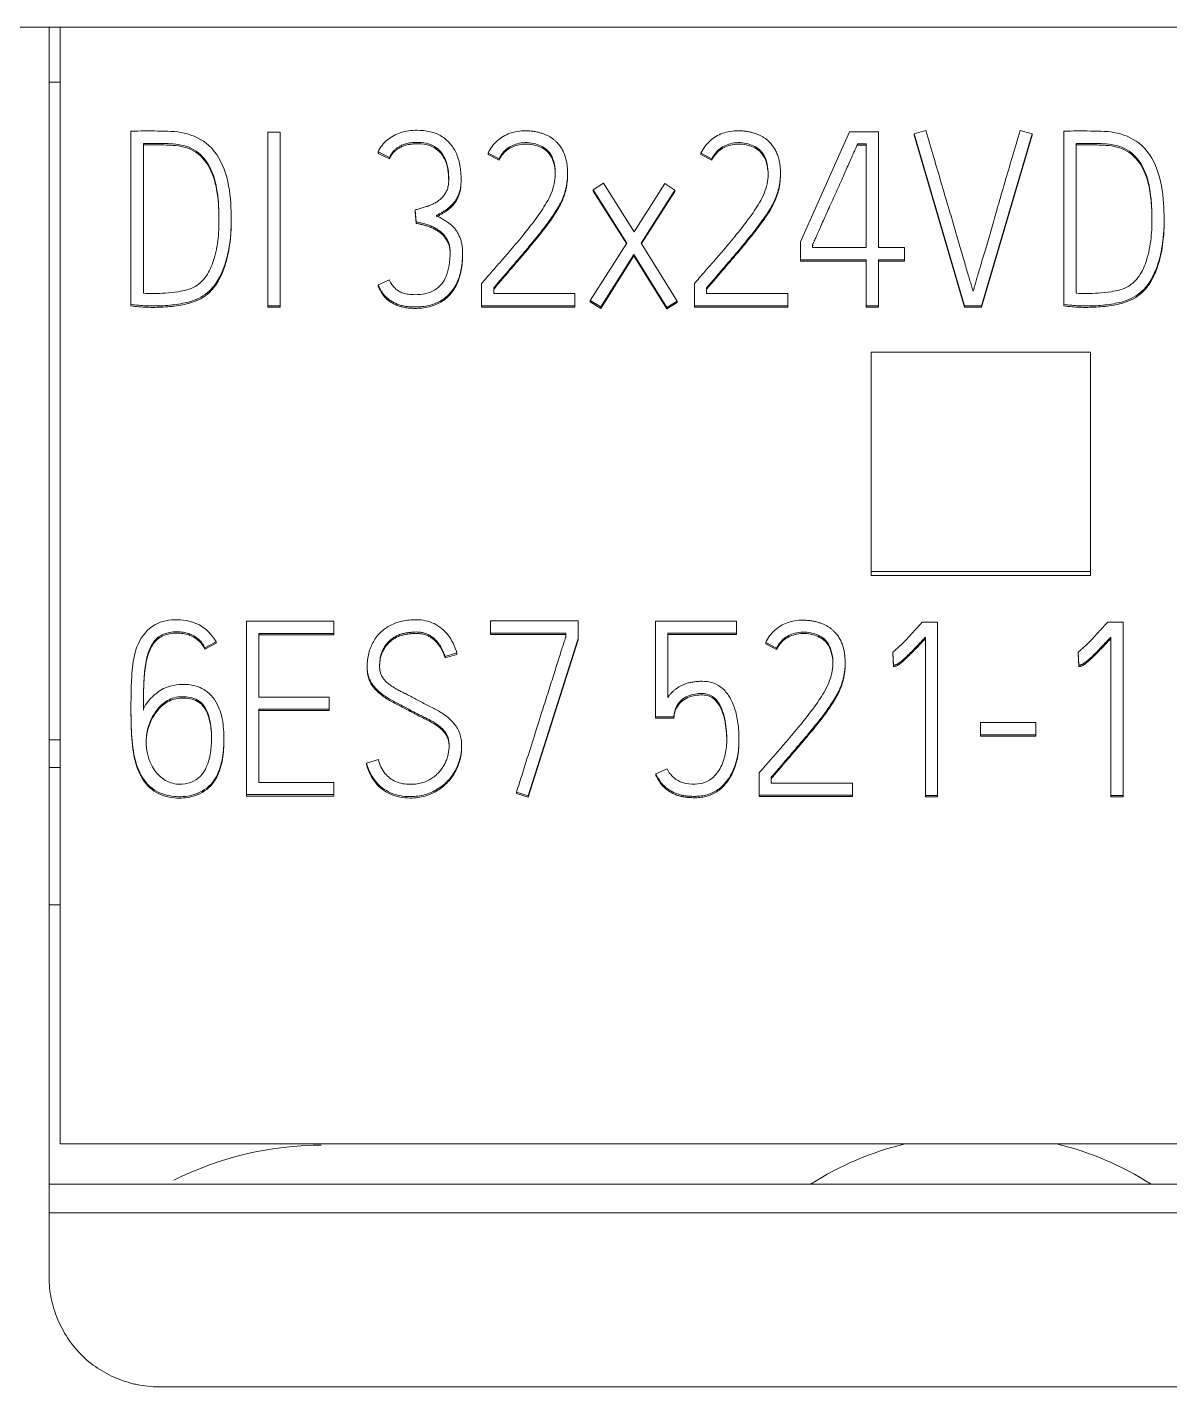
# Model space of a CAD drawing. Header units: millimetres. Extents: x 1359 to 3577, y 1336 to 3557.
# Drawn here: x 2755.07 to 2765.49, y 3041.16 to 3053.56 of the extents above; entities that cross this region are included whole.
import ezdxf

# ---------------------------------------------------------------- set-up
doc = ezdxf.new("R2010")
doc.units = ezdxf.units.MM
doc.layers.add('000-PI-Oprema', color=30, linetype='Continuous', lineweight=5)

msp = doc.modelspace()

# ---------------------------------------------------------------- linework, layer by layer
at = {"layer": '000-PI-Oprema', "color": 0, "linetype": 'ByBlock', "lineweight": 0}
for p, q in [((2755.271, 3053.556), (2750.371, 3053.556)), ((2755.371, 3053.556), (2755.271, 3053.556)), ((2755.371, 3043.373), (2755.371, 3053.556)), ((2780.171, 3053.556), (2755.371, 3053.556)), ((2755.371, 3053.056), (2755.271, 3053.056)), ((2756.018, 3052.607), (2756.018, 3051.027)), ((2757.268, 3052.598), (2757.268, 3051.016)), ((2757.378, 3052.598), (2757.268, 3052.598)), ((2757.378, 3051.016), (2757.378, 3052.598)), ((2762.573, 3052.603), (2762.125, 3051.599)), ((2762.838, 3052.603), (2762.573, 3052.603)), ((2762.838, 3051.546), (2762.838, 3052.603)), ((2763.27, 3052.614), (2763.162, 3052.583)), ((2763.162, 3052.583), (2763.623, 3051.016)), ((2763.162, 3052.583), (2763.162, 3052.57)), ((2763.162, 3052.57), (2763.623, 3051.003)), ((2763.778, 3051.016), (2764.238, 3052.583)), ((2763.778, 3051.003), (2764.238, 3052.57)), ((2764.238, 3052.583), (2764.129, 3052.614)), ((2764.238, 3052.583), (2764.238, 3052.57)), ((2764.529, 3052.607), (2764.529, 3051.027)), ((2756.131, 3052.495), (2756.131, 3051.13)), ((2758.273, 3052.418), (2758.273, 3052.405)), ((2758.375, 3052.367), (2758.273, 3052.418)), ((2758.375, 3052.355), (2758.273, 3052.405)), ((2759.276, 3052.407), (2759.276, 3052.394)), ((2759.376, 3052.356), (2759.276, 3052.407)), ((2759.376, 3052.344), (2759.276, 3052.394)), ((2761.218, 3052.407), (2761.218, 3052.394)), ((2761.317, 3052.356), (2761.218, 3052.407)), ((2761.317, 3052.344), (2761.218, 3052.394)), ((2762.647, 3052.493), (2762.647, 3052.48)), ((2762.647, 3052.493), (2762.724, 3052.493)), ((2762.647, 3052.48), (2762.724, 3052.48)), ((2762.724, 3052.493), (2762.724, 3051.546)), ((2764.642, 3052.495), (2764.642, 3051.13)), ((2758.375, 3052.367), (2758.375, 3052.355)), ((2759.376, 3052.356), (2759.376, 3052.344)), ((2761.317, 3052.356), (2761.317, 3052.344)), ((2759.03, 3052.157), (2759.03, 3052.178)), ((2760.001, 3052.215), (2760.001, 3052.227)), ((2761.943, 3052.215), (2761.943, 3052.227)), ((2760.33, 3052.134), (2760.235, 3052.074)), ((2760.235, 3052.074), (2760.235, 3052.062)), ((2760.235, 3052.074), (2760.541, 3051.588)), ((2760.235, 3052.062), (2760.537, 3051.582)), ((2760.607, 3051.691), (2760.33, 3052.134)), ((2760.887, 3052.13), (2760.607, 3051.691)), ((2760.672, 3051.588), (2760.98, 3052.07)), ((2760.676, 3051.582), (2760.98, 3052.057)), ((2760.98, 3052.07), (2760.887, 3052.13)), ((2760.98, 3052.07), (2760.98, 3052.057)), ((2758.612, 3051.89), (2758.612, 3051.877)), ((2758.619, 3051.78), (2758.612, 3051.89)), ((2756.933, 3051.789), (2756.933, 3051.802)), ((2758.619, 3051.767), (2758.612, 3051.877)), ((2758.619, 3051.78), (2758.619, 3051.767)), ((2765.443, 3051.789), (2765.443, 3051.802)), ((2760.541, 3051.588), (2760.208, 3051.064)), ((2761.002, 3051.058), (2760.672, 3051.588)), ((2762.125, 3051.599), (2762.125, 3051.436)), ((2762.236, 3051.546), (2762.236, 3051.575)), ((2762.236, 3051.562), (2762.24, 3051.569)), ((2762.724, 3051.546), (2762.236, 3051.546)), ((2763.073, 3051.546), (2762.838, 3051.546)), ((2763.073, 3051.436), (2763.073, 3051.546)), ((2759.043, 3051.471), (2759.043, 3051.492)), ((2760.303, 3051.005), (2760.605, 3051.482)), ((2760.303, 3050.992), (2760.605, 3051.47)), ((2760.605, 3051.482), (2760.907, 3051)), ((2760.605, 3051.482), (2760.605, 3051.47)), ((2760.605, 3051.47), (2760.907, 3050.988)), ((2762.125, 3051.436), (2762.125, 3051.423)), ((2762.125, 3051.436), (2762.724, 3051.436)), ((2762.125, 3051.423), (2762.724, 3051.423)), ((2762.724, 3051.436), (2762.724, 3051.016)), ((2762.838, 3051.016), (2762.838, 3051.436)), ((2762.838, 3051.436), (2763.073, 3051.436)), ((2762.838, 3051.423), (2763.073, 3051.423)), ((2763.073, 3051.436), (2763.073, 3051.423)), ((2758.273, 3051.205), (2758.375, 3051.251)), ((2758.273, 3051.205), (2758.273, 3051.192)), ((2759.216, 3051.016), (2759.216, 3051.218)), ((2759.327, 3051.179), (2759.327, 3051.126)), ((2761.158, 3051.016), (2761.158, 3051.218)), ((2761.269, 3051.179), (2761.269, 3051.126)), ((2756.018, 3051.027), (2756.018, 3051.014)), ((2759.327, 3051.126), (2760.068, 3051.126)), ((2760.068, 3051.126), (2760.068, 3051.016)), ((2760.208, 3051.064), (2760.208, 3051.051)), ((2760.208, 3051.064), (2760.303, 3051.005)), ((2760.208, 3051.051), (2760.303, 3050.992)), ((2760.907, 3051), (2761.002, 3051.058)), ((2760.907, 3050.988), (2761.002, 3051.045)), ((2761.002, 3051.058), (2761.002, 3051.045)), ((2761.269, 3051.126), (2762.01, 3051.126)), ((2762.01, 3051.126), (2762.01, 3051.016)), ((2764.529, 3051.027), (2764.529, 3051.014)), ((2757.268, 3051.016), (2757.378, 3051.016)), ((2757.268, 3051.016), (2757.268, 3051.003)), ((2757.268, 3051.003), (2757.378, 3051.003)), ((2757.378, 3051.016), (2757.378, 3051.003)), ((2759.216, 3051.016), (2759.216, 3051.003)), ((2760.068, 3051.016), (2759.216, 3051.016)), ((2760.068, 3051.003), (2759.216, 3051.003)), ((2760.068, 3051.016), (2760.068, 3051.003)), ((2760.303, 3051.005), (2760.303, 3050.992)), ((2760.907, 3051), (2760.907, 3050.988)), ((2762.01, 3051.016), (2761.158, 3051.016)), ((2761.158, 3051.016), (2761.158, 3051.003)), ((2762.01, 3051.003), (2761.158, 3051.003)), ((2762.01, 3051.016), (2762.01, 3051.003)), ((2762.724, 3051.016), (2762.724, 3051.003)), ((2762.724, 3051.016), (2762.838, 3051.016)), ((2762.724, 3051.003), (2762.838, 3051.003)), ((2762.838, 3051.016), (2762.838, 3051.003)), ((2763.623, 3051.016), (2763.778, 3051.016)), ((2763.623, 3051.016), (2763.623, 3051.003)), ((2763.623, 3051.003), (2763.778, 3051.003)), ((2763.778, 3051.016), (2763.778, 3051.003)), ((2762.771, 3050.592), (2762.771, 3048.593)), ((2764.771, 3050.592), (2762.771, 3050.592)), ((2764.771, 3048.593), (2764.771, 3050.592)), ((2762.771, 3048.593), (2762.771, 3048.555)), ((2762.771, 3048.593), (2764.771, 3048.593)), ((2762.771, 3048.555), (2764.771, 3048.555)), ((2764.771, 3048.593), (2764.771, 3048.555)), ((2757.072, 3048.139), (2757.072, 3046.557)), ((2757.869, 3048.139), (2757.072, 3048.139)), ((2757.869, 3048.027), (2757.869, 3048.139)), ((2759.298, 3048.141), (2759.298, 3048.029)), ((2760.097, 3048.141), (2759.298, 3048.141)), ((2760.097, 3047.981), (2760.097, 3048.141)), ((2760.803, 3048.139), (2761.542, 3048.139)), ((2760.803, 3047.268), (2760.803, 3048.139)), ((2761.542, 3048.139), (2761.542, 3048.029)), ((2763.237, 3048.13), (2763.377, 3048.13)), ((2763.377, 3048.13), (2763.377, 3046.55)), ((2764.928, 3048.13), (2765.068, 3048.13)), ((2765.068, 3048.13), (2765.068, 3046.55)), ((2756.795, 3047.95), (2756.693, 3047.897)), ((2756.795, 3047.937), (2756.693, 3047.884)), ((2756.795, 3047.95), (2756.795, 3047.937)), ((2757.183, 3047.446), (2757.183, 3048.027)), ((2757.183, 3048.027), (2757.869, 3048.027)), ((2757.183, 3048.014), (2757.869, 3048.014)), ((2757.869, 3048.027), (2757.869, 3048.014)), ((2759.298, 3048.029), (2759.298, 3048.016)), ((2759.298, 3048.029), (2759.986, 3048.029)), ((2759.298, 3048.016), (2759.986, 3048.016)), ((2759.642, 3046.546), (2760.097, 3047.981)), ((2759.642, 3046.533), (2760.097, 3047.968)), ((2759.986, 3048.029), (2759.986, 3047.998)), ((2760.097, 3047.981), (2760.097, 3047.968)), ((2760.914, 3048.029), (2760.914, 3047.444)), ((2761.542, 3048.029), (2760.914, 3048.029)), ((2761.542, 3048.016), (2760.914, 3048.016)), ((2761.542, 3048.029), (2761.542, 3048.016)), ((2761.808, 3047.943), (2761.808, 3047.931)), ((2761.908, 3047.893), (2761.808, 3047.943)), ((2761.908, 3047.88), (2761.808, 3047.931)), ((2763.266, 3046.55), (2763.266, 3047.994)), ((2764.957, 3046.55), (2764.957, 3047.994)), ((2756.693, 3047.897), (2756.693, 3047.884)), ((2758.992, 3047.849), (2758.883, 3047.818)), ((2758.992, 3047.836), (2758.883, 3047.805)), ((2758.883, 3047.818), (2758.883, 3047.805)), ((2758.992, 3047.849), (2758.992, 3047.836)), ((2761.908, 3047.893), (2761.908, 3047.88)), ((2762.968, 3047.856), (2762.968, 3047.843)), ((2762.975, 3047.739), (2762.968, 3047.856)), ((2762.975, 3047.726), (2762.968, 3047.843)), ((2764.659, 3047.856), (2764.659, 3047.843)), ((2764.666, 3047.739), (2764.659, 3047.856)), ((2764.666, 3047.726), (2764.659, 3047.843)), ((2758.173, 3047.728), (2758.173, 3047.716)), ((2762.534, 3047.751), (2762.534, 3047.764)), ((2762.975, 3047.739), (2762.975, 3047.726)), ((2764.666, 3047.739), (2764.666, 3047.726)), ((2757.827, 3047.446), (2757.183, 3047.446)), ((2757.827, 3047.336), (2757.827, 3047.446)), ((2756.018, 3047.354), (2756.018, 3047.342)), ((2757.183, 3046.667), (2757.183, 3047.336)), ((2757.183, 3047.336), (2757.827, 3047.336)), ((2757.183, 3047.323), (2757.827, 3047.323)), ((2757.827, 3047.336), (2757.827, 3047.323)), ((2760.803, 3047.268), (2760.803, 3047.255)), ((2760.971, 3047.268), (2760.803, 3047.268)), ((2760.971, 3047.255), (2760.803, 3047.255)), ((2760.971, 3047.268), (2760.971, 3047.255)), ((2763.767, 3047.215), (2763.767, 3047.102)), ((2764.273, 3047.215), (2763.767, 3047.215)), ((2764.273, 3047.102), (2764.273, 3047.215)), ((2755.271, 3047.056), (2755.371, 3047.056)), ((2756.866, 3047.052), (2756.866, 3047.065)), ((2761.564, 3047.049), (2761.564, 3047.062)), ((2763.767, 3047.102), (2763.767, 3047.09)), ((2763.767, 3047.102), (2764.273, 3047.102)), ((2763.767, 3047.09), (2764.273, 3047.09)), ((2764.273, 3047.102), (2764.273, 3047.09)), ((2759.034, 3046.991), (2759.034, 3047.003)), ((2755.371, 3046.806), (2755.271, 3046.806)), ((2758.166, 3046.845), (2758.275, 3046.876)), ((2758.166, 3046.845), (2758.166, 3046.832)), ((2760.807, 3046.746), (2760.909, 3046.792)), ((2760.807, 3046.746), (2760.807, 3046.733)), ((2761.748, 3046.552), (2761.748, 3046.755)), ((2761.859, 3046.715), (2761.859, 3046.662)), ((2757.072, 3046.557), (2757.072, 3046.544)), ((2757.072, 3046.557), (2757.869, 3046.557)), ((2757.869, 3046.667), (2757.183, 3046.667)), ((2757.869, 3046.557), (2757.869, 3046.667)), ((2757.869, 3046.557), (2757.869, 3046.544)), ((2759.535, 3046.581), (2759.642, 3046.546)), ((2759.535, 3046.581), (2759.535, 3046.568)), ((2759.535, 3046.568), (2759.642, 3046.533)), ((2761.859, 3046.662), (2762.6, 3046.662)), ((2762.6, 3046.662), (2762.6, 3046.552)), ((2757.072, 3046.544), (2757.869, 3046.544)), ((2759.642, 3046.546), (2759.642, 3046.533)), ((2761.748, 3046.552), (2761.748, 3046.539)), ((2762.6, 3046.552), (2761.748, 3046.552)), ((2762.6, 3046.539), (2761.748, 3046.539)), ((2762.6, 3046.552), (2762.6, 3046.539)), ((2763.266, 3046.55), (2763.266, 3046.537)), ((2763.377, 3046.55), (2763.266, 3046.55)), ((2763.377, 3046.537), (2763.266, 3046.537)), ((2763.377, 3046.55), (2763.377, 3046.537)), ((2764.957, 3046.55), (2764.957, 3046.537)), ((2765.068, 3046.55), (2764.957, 3046.55)), ((2765.068, 3046.537), (2764.957, 3046.537)), ((2765.068, 3046.55), (2765.068, 3046.537)), ((2755.371, 3045.551), (2755.271, 3045.551)), ((2780.171, 3043.373), (2755.371, 3043.373)), ((2780.271, 3043.005), (2755.271, 3043.005)), ((2755.271, 3042.742), (2755.271, 3042.156)), ((2780.271, 3042.742), (2755.271, 3042.742)), ((2756.271, 3041.156), (2779.271, 3041.156))]:
    msp.add_line(p, q, dxfattribs=at)
for start, end in [(103.753, 122.3801), (57.6199, 76.247)]:
    msp.add_arc((2763.771, 3040.556), 2.9, start, end, dxfattribs=at)
for points, knots in [([(2755.271, 3053.556), (2755.271, 3052.471), (2755.271, 3048.868), (2755.271, 3045.263), (2755.271, 3042.742)], [0, 0, 0, 0, 0.301146, 1, 1, 1, 1]), ([(2756.018, 3051.027), (2756.065, 3051.021), (2756.163, 3051.013), (2756.316, 3051.013), (2756.468, 3051.031), (2756.628, 3051.068), (2756.763, 3051.163), (2756.842, 3051.299), (2756.897, 3051.452), (2756.934, 3051.657), (2756.935, 3051.926), (2756.902, 3052.221), (2756.76, 3052.489), (2756.509, 3052.608), (2756.261, 3052.609), (2756.1, 3052.611), (2756.018, 3052.607)], [0, 0, 0, 0, 0.048928, 0.10152, 0.156673, 0.206259, 0.270351, 0.31956, 0.366981, 0.439378, 0.534587, 0.645045, 0.746603, 0.832762, 0.916147, 1, 1, 1, 1]), ([(2758.273, 3052.418), (2758.292, 3052.461), (2758.35, 3052.534), (2758.478, 3052.605), (2758.616, 3052.621), (2758.743, 3052.609), (2758.848, 3052.57), (2758.93, 3052.502), (2758.99, 3052.409), (2759.023, 3052.294), (2759.031, 3052.193), (2759.028, 3052.118), (2759.022, 3052.075), (2759.011, 3052.037), (2758.996, 3052.003), (2758.978, 3051.973), (2758.957, 3051.947), (2758.934, 3051.923), (2758.909, 3051.902), (2758.883, 3051.884), (2758.857, 3051.868), (2758.83, 3051.853), (2758.812, 3051.843), (2758.803, 3051.839)], [0, 0, 0, 0, 0.090044, 0.177969, 0.277991, 0.355408, 0.424426, 0.491004, 0.560177, 0.636379, 0.72419, 0.755913, 0.784262, 0.809647, 0.83316, 0.855708, 0.877614, 0.899011, 0.919895, 0.94045, 0.960699, 0.980541, 1, 1, 1, 1]), ([(2759.276, 3052.407), (2759.295, 3052.45), (2759.352, 3052.525), (2759.473, 3052.599), (2759.582, 3052.613), (2759.657, 3052.611), (2759.696, 3052.606), (2759.732, 3052.599), (2759.765, 3052.589), (2759.795, 3052.578), (2759.823, 3052.566), (2759.847, 3052.552), (2759.869, 3052.537), (2759.888, 3052.521), (2759.905, 3052.504), (2759.92, 3052.487), (2759.938, 3052.465), (2759.956, 3052.435), (2759.974, 3052.396), (2759.987, 3052.355), (2759.995, 3052.313), (2760, 3052.271), (2760.002, 3052.23), (2760.001, 3052.191), (2759.997, 3052.153), (2759.992, 3052.117), (2759.984, 3052.081), (2759.975, 3052.047), (2759.962, 3052.008), (2759.942, 3051.962), (2759.912, 3051.907), (2759.875, 3051.849), (2759.832, 3051.787), (2759.782, 3051.721), (2759.728, 3051.651), (2759.668, 3051.579), (2759.605, 3051.503), (2759.538, 3051.425), (2759.469, 3051.345), (2759.398, 3051.262), (2759.351, 3051.207), (2759.327, 3051.179)], [0, 0, 0, 0, 0.061339, 0.118477, 0.180647, 0.199061, 0.216082, 0.231833, 0.246526, 0.260308, 0.273254, 0.285426, 0.29689, 0.307753, 0.31802, 0.327627, 0.336606, 0.355189, 0.37361, 0.392165, 0.410785, 0.42927, 0.447741, 0.464235, 0.480574, 0.496814, 0.51268, 0.527892, 0.542508, 0.566365, 0.593275, 0.623397, 0.656474, 0.692185, 0.730563, 0.771282, 0.814001, 0.858722, 0.904903, 0.951996, 1, 1, 1, 1]), ([(2761.218, 3052.407), (2761.237, 3052.45), (2761.293, 3052.525), (2761.415, 3052.599), (2761.523, 3052.613), (2761.599, 3052.611), (2761.638, 3052.606), (2761.674, 3052.599), (2761.707, 3052.589), (2761.737, 3052.578), (2761.764, 3052.566), (2761.789, 3052.552), (2761.811, 3052.537), (2761.83, 3052.521), (2761.847, 3052.504), (2761.861, 3052.487), (2761.879, 3052.465), (2761.898, 3052.435), (2761.916, 3052.396), (2761.928, 3052.355), (2761.937, 3052.313), (2761.942, 3052.271), (2761.944, 3052.23), (2761.942, 3052.191), (2761.939, 3052.153), (2761.934, 3052.117), (2761.926, 3052.081), (2761.917, 3052.047), (2761.903, 3052.008), (2761.884, 3051.962), (2761.854, 3051.907), (2761.817, 3051.849), (2761.773, 3051.787), (2761.724, 3051.721), (2761.669, 3051.651), (2761.61, 3051.579), (2761.547, 3051.503), (2761.48, 3051.425), (2761.411, 3051.345), (2761.34, 3051.262), (2761.293, 3051.207), (2761.269, 3051.179)], [0, 0, 0, 0, 0.061339, 0.118477, 0.180647, 0.199061, 0.216082, 0.231833, 0.246526, 0.260308, 0.273254, 0.285426, 0.29689, 0.307753, 0.31802, 0.327627, 0.336606, 0.355189, 0.37361, 0.392165, 0.410785, 0.42927, 0.447741, 0.464235, 0.480574, 0.496814, 0.51268, 0.527892, 0.542508, 0.566365, 0.593275, 0.623397, 0.656474, 0.692185, 0.730563, 0.771282, 0.814001, 0.858722, 0.904903, 0.951996, 1, 1, 1, 1]), ([(2763.701, 3051.148), (2763.699, 3051.154), (2763.693, 3051.171), (2763.684, 3051.203), (2763.671, 3051.246), (2763.655, 3051.298), (2763.638, 3051.359), (2763.618, 3051.426), (2763.597, 3051.499), (2763.574, 3051.578), (2763.55, 3051.662), (2763.524, 3051.748), (2763.499, 3051.835), (2763.459, 3051.965), (2763.408, 3052.143), (2763.34, 3052.373), (2763.294, 3052.532), (2763.27, 3052.614)], [0, 0, 0, 0, 0.013272, 0.034859, 0.06476, 0.101229, 0.142516, 0.188621, 0.238884, 0.292645, 0.349905, 0.409112, 0.468717, 0.528719, 0.675164, 0.832258, 1, 1, 1, 1]), ([(2764.129, 3052.614), (2764.105, 3052.532), (2764.058, 3052.373), (2763.99, 3052.143), (2763.939, 3051.965), (2763.902, 3051.835), (2763.877, 3051.748), (2763.852, 3051.662), (2763.828, 3051.578), (2763.804, 3051.499), (2763.782, 3051.426), (2763.762, 3051.359), (2763.744, 3051.298), (2763.729, 3051.246), (2763.717, 3051.203), (2763.708, 3051.171), (2763.703, 3051.154), (2763.701, 3051.148)], [0, 0, 0, 0, 0.167989, 0.325145, 0.471471, 0.531274, 0.590769, 0.649955, 0.70726, 0.76111, 0.811506, 0.857719, 0.899023, 0.935417, 0.96522, 0.986746, 1, 1, 1, 1]), ([(2764.529, 3051.027), (2764.576, 3051.021), (2764.674, 3051.013), (2764.826, 3051.013), (2764.978, 3051.031), (2765.139, 3051.068), (2765.273, 3051.163), (2765.352, 3051.299), (2765.408, 3051.452), (2765.444, 3051.657), (2765.445, 3051.926), (2765.412, 3052.221), (2765.27, 3052.489), (2765.02, 3052.608), (2764.772, 3052.609), (2764.61, 3052.611), (2764.529, 3052.607)], [0, 0, 0, 0, 0.048928, 0.10152, 0.156673, 0.206259, 0.270351, 0.31956, 0.366981, 0.439378, 0.534587, 0.645045, 0.746603, 0.832762, 0.916147, 1, 1, 1, 1]), ([(2756.131, 3051.13), (2756.198, 3051.126), (2756.304, 3051.126), (2756.462, 3051.144), (2756.604, 3051.175), (2756.716, 3051.288), (2756.783, 3051.444), (2756.819, 3051.63), (2756.823, 3051.851), (2756.81, 3052.082), (2756.743, 3052.31), (2756.582, 3052.47), (2756.39, 3052.497), (2756.243, 3052.495), (2756.161, 3052.495), (2756.131, 3052.495)], [0, 0, 0, 0, 0.085013, 0.135874, 0.205821, 0.265138, 0.333279, 0.422662, 0.50952, 0.618636, 0.722487, 0.80996, 0.894466, 0.962458, 1, 1, 1, 1]), ([(2756.821, 3051.785), (2756.821, 3051.797), (2756.82, 3051.893), (2756.81, 3052.069), (2756.743, 3052.297), (2756.582, 3052.458), (2756.39, 3052.484), (2756.243, 3052.482), (2756.161, 3052.482), (2756.131, 3052.482)], [0, 0, 0, 0, 0.030851, 0.246457, 0.451657, 0.624495, 0.791473, 0.92582, 1, 1, 1, 1]), ([(2758.612, 3051.89), (2758.624, 3051.893), (2758.648, 3051.9), (2758.684, 3051.911), (2758.72, 3051.922), (2758.755, 3051.935), (2758.788, 3051.951), (2758.818, 3051.969), (2758.845, 3051.991), (2758.869, 3052.017), (2758.89, 3052.046), (2758.906, 3052.08), (2758.915, 3052.121), (2758.919, 3052.213), (2758.906, 3052.346), (2758.794, 3052.488), (2758.675, 3052.507), (2758.605, 3052.505), (2758.582, 3052.504), (2758.559, 3052.501), (2758.536, 3052.496), (2758.513, 3052.489), (2758.49, 3052.481), (2758.468, 3052.47), (2758.447, 3052.456), (2758.426, 3052.439), (2758.407, 3052.419), (2758.39, 3052.394), (2758.38, 3052.377), (2758.375, 3052.367)], [0, 0, 0, 0, 0.029364, 0.059027, 0.088993, 0.118548, 0.147162, 0.175106, 0.202604, 0.230099, 0.258166, 0.287672, 0.320058, 0.356367, 0.509421, 0.627625, 0.757774, 0.775505, 0.793677, 0.812339, 0.831209, 0.85007, 0.86906, 0.888397, 0.908411, 0.929359, 0.951405, 0.974839, 1, 1, 1, 1]), ([(2758.916, 3052.168), (2758.916, 3052.227), (2758.903, 3052.338), (2758.794, 3052.475), (2758.675, 3052.495), (2758.605, 3052.493), (2758.582, 3052.491), (2758.559, 3052.488), (2758.536, 3052.483), (2758.513, 3052.477), (2758.49, 3052.468), (2758.468, 3052.457), (2758.447, 3052.443), (2758.426, 3052.426), (2758.407, 3052.406), (2758.39, 3052.382), (2758.38, 3052.364), (2758.375, 3052.355)], [0, 0, 0, 0, 0.222922, 0.410158, 0.616314, 0.644399, 0.673184, 0.702745, 0.732635, 0.762511, 0.792591, 0.823221, 0.854923, 0.888104, 0.923025, 0.960145, 1, 1, 1, 1]), ([(2759.216, 3051.218), (2759.245, 3051.252), (2759.301, 3051.316), (2759.384, 3051.411), (2759.479, 3051.521), (2759.583, 3051.643), (2759.691, 3051.78), (2759.792, 3051.919), (2759.877, 3052.078), (2759.901, 3052.26), (2759.849, 3052.432), (2759.703, 3052.503), (2759.567, 3052.509), (2759.442, 3052.456), (2759.394, 3052.394), (2759.376, 3052.356)], [0, 0, 0, 0, 0.068794, 0.128406, 0.193582, 0.291346, 0.373604, 0.45943, 0.554437, 0.645803, 0.738171, 0.803969, 0.878932, 0.940491, 1, 1, 1, 1]), ([(2759.889, 3052.21), (2759.889, 3052.223), (2759.886, 3052.297), (2759.849, 3052.419), (2759.703, 3052.49), (2759.567, 3052.496), (2759.442, 3052.443), (2759.394, 3052.381), (2759.376, 3052.344)], [0, 0, 0, 0, 0.051721, 0.299015, 0.475174, 0.675868, 0.840679, 1, 1, 1, 1]), ([(2761.158, 3051.218), (2761.187, 3051.252), (2761.242, 3051.316), (2761.326, 3051.411), (2761.421, 3051.521), (2761.525, 3051.643), (2761.633, 3051.78), (2761.734, 3051.919), (2761.819, 3052.078), (2761.842, 3052.26), (2761.79, 3052.432), (2761.644, 3052.503), (2761.509, 3052.509), (2761.384, 3052.456), (2761.336, 3052.394), (2761.317, 3052.356)], [0, 0, 0, 0, 0.068794, 0.128406, 0.193582, 0.291346, 0.373604, 0.45943, 0.554437, 0.645803, 0.738171, 0.803969, 0.878932, 0.940491, 1, 1, 1, 1]), ([(2761.831, 3052.21), (2761.831, 3052.223), (2761.827, 3052.297), (2761.79, 3052.419), (2761.644, 3052.49), (2761.509, 3052.496), (2761.384, 3052.443), (2761.336, 3052.381), (2761.317, 3052.344)], [0, 0, 0, 0, 0.051721, 0.299015, 0.475174, 0.675868, 0.840679, 1, 1, 1, 1]), ([(2762.236, 3051.575), (2762.238, 3051.578), (2762.243, 3051.589), (2762.254, 3051.613), (2762.27, 3051.649), (2762.291, 3051.695), (2762.315, 3051.749), (2762.342, 3051.81), (2762.372, 3051.876), (2762.403, 3051.946), (2762.436, 3052.018), (2762.469, 3052.091), (2762.501, 3052.163), (2762.531, 3052.23), (2762.559, 3052.294), (2762.584, 3052.351), (2762.606, 3052.402), (2762.625, 3052.442), (2762.638, 3052.472), (2762.644, 3052.487), (2762.647, 3052.493)], [0, 0, 0, 0, 0.010734, 0.036404, 0.077011, 0.128795, 0.187998, 0.254619, 0.326966, 0.403344, 0.483752, 0.564544, 0.642072, 0.716335, 0.785641, 0.848294, 0.904294, 0.950045, 0.981947, 1, 1, 1, 1]), ([(2764.642, 3051.13), (2764.708, 3051.126), (2764.814, 3051.126), (2764.973, 3051.144), (2765.114, 3051.175), (2765.227, 3051.288), (2765.293, 3051.444), (2765.329, 3051.63), (2765.334, 3051.851), (2765.321, 3052.082), (2765.254, 3052.31), (2765.092, 3052.47), (2764.9, 3052.497), (2764.753, 3052.495), (2764.671, 3052.495), (2764.642, 3052.495)], [0, 0, 0, 0, 0.085013, 0.135874, 0.205821, 0.265138, 0.333279, 0.422662, 0.50952, 0.618636, 0.722487, 0.80996, 0.894466, 0.962458, 1, 1, 1, 1]), ([(2765.332, 3051.785), (2765.332, 3051.797), (2765.331, 3051.893), (2765.321, 3052.069), (2765.254, 3052.297), (2765.092, 3052.458), (2764.9, 3052.484), (2764.753, 3052.482), (2764.671, 3052.482), (2764.642, 3052.482)], [0, 0, 0, 0, 0.030851, 0.246457, 0.451657, 0.624495, 0.791473, 0.92582, 1, 1, 1, 1]), ([(2759.03, 3052.154), (2759.03, 3052.153), (2759.029, 3052.136), (2759.028, 3052.105), (2759.022, 3052.062), (2759.011, 3052.024), (2758.996, 3051.991), (2758.978, 3051.96), (2758.957, 3051.934), (2758.934, 3051.91), (2758.909, 3051.889), (2758.883, 3051.871), (2758.857, 3051.855), (2758.83, 3051.84), (2758.812, 3051.831), (2758.803, 3051.826)], [0, 0, 0, 0, 0.004463, 0.118969, 0.221294, 0.31292, 0.39779, 0.479177, 0.55825, 0.63548, 0.710862, 0.785053, 0.858141, 0.929761, 1, 1, 1, 1]), ([(2760.001, 3052.216), (2760.001, 3052.216), (2760.002, 3052.203), (2760.001, 3052.178), (2759.997, 3052.141), (2759.992, 3052.104), (2759.984, 3052.068), (2759.975, 3052.034), (2759.962, 3051.996), (2759.942, 3051.949), (2759.912, 3051.895), (2759.875, 3051.836), (2759.832, 3051.774), (2759.782, 3051.708), (2759.728, 3051.639), (2759.668, 3051.566), (2759.605, 3051.491), (2759.538, 3051.413), (2759.469, 3051.332), (2759.398, 3051.25), (2759.351, 3051.194), (2759.327, 3051.166)], [0, 0, 0, 0, 0.000351, 0.030208, 0.059783, 0.089178, 0.117897, 0.145433, 0.17189, 0.215074, 0.263783, 0.318309, 0.378181, 0.442821, 0.512289, 0.585996, 0.663321, 0.744272, 0.827864, 0.913107, 1, 1, 1, 1]), ([(2761.943, 3052.216), (2761.943, 3052.216), (2761.943, 3052.203), (2761.942, 3052.178), (2761.939, 3052.141), (2761.934, 3052.104), (2761.926, 3052.068), (2761.917, 3052.034), (2761.903, 3051.996), (2761.884, 3051.949), (2761.854, 3051.895), (2761.817, 3051.836), (2761.773, 3051.774), (2761.724, 3051.708), (2761.669, 3051.639), (2761.61, 3051.566), (2761.547, 3051.491), (2761.48, 3051.413), (2761.411, 3051.332), (2761.34, 3051.25), (2761.293, 3051.194), (2761.269, 3051.166)], [0, 0, 0, 0, 0.000351, 0.030208, 0.059783, 0.089178, 0.117897, 0.145433, 0.17189, 0.215074, 0.263783, 0.318309, 0.378181, 0.442821, 0.512289, 0.585996, 0.663321, 0.744272, 0.827864, 0.913107, 1, 1, 1, 1]), ([(2756.018, 3051.014), (2756.065, 3051.008), (2756.163, 3051), (2756.316, 3051.001), (2756.468, 3051.018), (2756.628, 3051.055), (2756.763, 3051.15), (2756.842, 3051.286), (2756.897, 3051.439), (2756.927, 3051.609), (2756.933, 3051.734), (2756.933, 3051.789)], [0, 0, 0, 0, 0.098443, 0.204258, 0.315227, 0.414995, 0.543949, 0.642959, 0.738369, 0.884032, 1, 1, 1, 1]), ([(2758.803, 3051.839), (2758.815, 3051.833), (2758.839, 3051.82), (2758.872, 3051.8), (2758.904, 3051.78), (2758.933, 3051.759), (2758.958, 3051.735), (2758.98, 3051.71), (2758.999, 3051.681), (2759.014, 3051.651), (2759.027, 3051.617), (2759.036, 3051.581), (2759.042, 3051.542), (2759.044, 3051.465), (2759.036, 3051.358), (2759, 3051.232), (2758.937, 3051.13), (2758.847, 3051.055), (2758.734, 3051.012), (2758.634, 3051.003), (2758.559, 3051.006), (2758.514, 3051.011), (2758.473, 3051.021), (2758.438, 3051.034), (2758.406, 3051.05), (2758.377, 3051.068), (2758.352, 3051.088), (2758.33, 3051.109), (2758.313, 3051.133), (2758.297, 3051.157), (2758.284, 3051.181), (2758.276, 3051.197), (2758.273, 3051.205)], [0, 0, 0, 0, 0.025257, 0.04947, 0.072678, 0.09489, 0.116257, 0.13704, 0.157793, 0.179079, 0.201165, 0.224382, 0.249105, 0.275597, 0.367907, 0.447752, 0.519784, 0.588829, 0.660512, 0.741164, 0.772461, 0.800616, 0.825923, 0.849188, 0.871088, 0.891868, 0.911666, 0.930597, 0.948935, 0.96669, 0.983692, 1, 1, 1, 1]), ([(2758.375, 3051.251), (2758.381, 3051.236), (2758.396, 3051.209), (2758.425, 3051.174), (2758.46, 3051.147), (2758.502, 3051.129), (2758.552, 3051.119), (2758.622, 3051.115), (2758.704, 3051.122), (2758.789, 3051.154), (2758.855, 3051.21), (2758.899, 3051.29), (2758.924, 3051.39), (2758.932, 3051.479), (2758.928, 3051.547), (2758.918, 3051.587), (2758.902, 3051.622), (2758.881, 3051.653), (2758.856, 3051.681), (2758.827, 3051.704), (2758.795, 3051.724), (2758.762, 3051.74), (2758.727, 3051.754), (2758.691, 3051.764), (2758.655, 3051.773), (2758.631, 3051.778), (2758.619, 3051.78)], [0, 0, 0, 0, 0.036915, 0.070606, 0.102584, 0.136025, 0.174009, 0.217714, 0.293477, 0.358868, 0.420065, 0.485571, 0.562465, 0.654475, 0.687582, 0.718308, 0.747613, 0.776093, 0.803947, 0.831767, 0.859738, 0.887815, 0.916282, 0.944737, 0.97262, 1, 1, 1, 1]), ([(2758.93, 3051.478), (2758.93, 3051.483), (2758.93, 3051.502), (2758.928, 3051.534), (2758.918, 3051.574), (2758.902, 3051.61), (2758.881, 3051.641), (2758.856, 3051.668), (2758.827, 3051.692), (2758.795, 3051.711), (2758.762, 3051.728), (2758.727, 3051.741), (2758.691, 3051.751), (2758.655, 3051.76), (2758.631, 3051.765), (2758.619, 3051.767)], [0, 0, 0, 0, 0.02887, 0.121921, 0.208278, 0.290642, 0.370687, 0.448975, 0.527165, 0.60578, 0.684693, 0.764704, 0.844679, 0.923045, 1, 1, 1, 1]), ([(2764.529, 3051.014), (2764.576, 3051.008), (2764.674, 3051), (2764.826, 3051.001), (2764.978, 3051.018), (2765.139, 3051.055), (2765.273, 3051.15), (2765.352, 3051.286), (2765.408, 3051.439), (2765.438, 3051.609), (2765.443, 3051.734), (2765.443, 3051.789)], [0, 0, 0, 0, 0.098443, 0.204258, 0.315227, 0.414995, 0.543949, 0.642959, 0.738369, 0.884032, 1, 1, 1, 1]), ([(2759.043, 3051.479), (2759.043, 3051.432), (2759.035, 3051.343), (2759, 3051.219), (2758.937, 3051.117), (2758.847, 3051.043), (2758.734, 3051), (2758.634, 3050.99), (2758.559, 3050.993), (2758.514, 3050.999), (2758.473, 3051.009), (2758.438, 3051.022), (2758.406, 3051.037), (2758.377, 3051.055), (2758.352, 3051.075), (2758.33, 3051.097), (2758.313, 3051.12), (2758.297, 3051.144), (2758.284, 3051.168), (2758.276, 3051.184), (2758.273, 3051.192)], [0, 0, 0, 0, 0.121082, 0.232106, 0.332265, 0.428272, 0.527947, 0.640092, 0.683609, 0.722759, 0.757948, 0.790298, 0.82075, 0.849643, 0.877172, 0.903496, 0.928994, 0.953682, 0.977324, 1, 1, 1, 1]), ([(2756.131, 3047.34), (2756.157, 3047.388), (2756.218, 3047.465), (2756.336, 3047.542), (2756.459, 3047.564), (2756.587, 3047.563), (2756.735, 3047.501), (2756.832, 3047.35), (2756.867, 3047.169), (2756.868, 3046.988), (2756.842, 3046.804), (2756.756, 3046.633), (2756.589, 3046.542), (2756.403, 3046.532), (2756.215, 3046.585), (2756.078, 3046.762), (2756.028, 3046.991), (2756.017, 3047.239), (2756.018, 3047.483), (2756.027, 3047.715), (2756.066, 3047.94), (2756.216, 3048.128), (2756.441, 3048.166), (2756.658, 3048.12), (2756.754, 3048.019), (2756.795, 3047.95)], [0, 0, 0, 0, 0.03564, 0.067865, 0.092923, 0.119268, 0.154068, 0.197126, 0.234707, 0.279879, 0.320329, 0.360962, 0.405677, 0.442102, 0.485709, 0.532505, 0.586175, 0.644312, 0.701767, 0.753421, 0.803151, 0.856352, 0.904259, 0.950465, 1, 1, 1, 1]), ([(2758.275, 3046.876), (2758.284, 3046.831), (2758.324, 3046.749), (2758.431, 3046.664), (2758.541, 3046.648), (2758.626, 3046.654), (2758.682, 3046.665), (2758.731, 3046.686), (2758.773, 3046.712), (2758.81, 3046.742), (2758.841, 3046.776), (2758.867, 3046.812), (2758.888, 3046.851), (2758.902, 3046.89), (2758.913, 3046.93), (2758.919, 3046.967), (2758.922, 3047.006), (2758.919, 3047.045), (2758.909, 3047.084), (2758.892, 3047.117), (2758.869, 3047.147), (2758.842, 3047.174), (2758.811, 3047.198), (2758.776, 3047.221), (2758.738, 3047.242), (2758.696, 3047.262), (2758.653, 3047.283), (2758.608, 3047.305), (2758.563, 3047.329), (2758.517, 3047.355), (2758.47, 3047.38), (2758.423, 3047.404), (2758.378, 3047.428), (2758.336, 3047.454), (2758.297, 3047.482), (2758.262, 3047.513), (2758.232, 3047.547), (2758.206, 3047.584), (2758.186, 3047.626), (2758.175, 3047.674), (2758.172, 3047.729), (2758.175, 3047.787), (2758.186, 3047.846), (2758.204, 3047.901), (2758.228, 3047.952), (2758.258, 3047.997), (2758.294, 3048.038), (2758.336, 3048.073), (2758.383, 3048.101), (2758.436, 3048.124), (2758.494, 3048.141), (2758.556, 3048.15), (2758.628, 3048.154), (2758.705, 3048.147), (2758.784, 3048.12), (2758.854, 3048.075), (2758.913, 3048.014), (2758.96, 3047.937), (2758.982, 3047.879), (2758.992, 3047.849)], [0, 0, 0, 0, 0.042395, 0.079774, 0.121236, 0.140075, 0.157254, 0.173247, 0.188397, 0.202796, 0.216711, 0.230265, 0.243508, 0.256652, 0.269293, 0.280934, 0.291684, 0.304893, 0.316879, 0.328106, 0.339273, 0.350814, 0.362909, 0.375637, 0.388999, 0.403044, 0.417696, 0.432849, 0.448511, 0.464937, 0.481153, 0.497163, 0.51278, 0.527863, 0.542482, 0.556645, 0.570443, 0.584077, 0.597961, 0.612786, 0.629037, 0.64828, 0.666584, 0.684253, 0.701354, 0.717933, 0.734308, 0.750738, 0.767515, 0.784992, 0.803232, 0.822275, 0.842375, 0.868294, 0.892965, 0.917787, 0.943448, 0.970498, 1, 1, 1, 1]), ([(2761.808, 3047.943), (2761.827, 3047.986), (2761.884, 3048.061), (2762.005, 3048.136), (2762.114, 3048.15), (2762.189, 3048.147), (2762.228, 3048.143), (2762.264, 3048.135), (2762.297, 3048.126), (2762.327, 3048.115), (2762.355, 3048.102), (2762.379, 3048.089), (2762.401, 3048.074), (2762.42, 3048.057), (2762.437, 3048.04), (2762.452, 3048.024), (2762.47, 3048.001), (2762.488, 3047.971), (2762.506, 3047.933), (2762.519, 3047.892), (2762.527, 3047.85), (2762.532, 3047.807), (2762.534, 3047.767), (2762.533, 3047.727), (2762.529, 3047.69), (2762.524, 3047.653), (2762.516, 3047.617), (2762.507, 3047.584), (2762.494, 3047.545), (2762.474, 3047.498), (2762.444, 3047.444), (2762.407, 3047.385), (2762.364, 3047.323), (2762.315, 3047.257), (2762.26, 3047.188), (2762.2, 3047.115), (2762.137, 3047.04), (2762.07, 3046.962), (2762.001, 3046.881), (2761.93, 3046.799), (2761.883, 3046.743), (2761.859, 3046.715)], [0, 0, 0, 0, 0.061339, 0.118477, 0.180647, 0.199061, 0.216082, 0.231833, 0.246526, 0.260308, 0.273254, 0.285426, 0.29689, 0.307753, 0.31802, 0.327627, 0.336606, 0.355189, 0.37361, 0.392165, 0.410785, 0.42927, 0.447741, 0.464235, 0.480574, 0.496814, 0.51268, 0.527892, 0.542508, 0.566365, 0.593275, 0.623397, 0.656474, 0.692185, 0.730563, 0.771282, 0.814001, 0.858722, 0.904903, 0.951996, 1, 1, 1, 1]), ([(2762.968, 3047.856), (2762.987, 3047.872), (2763.032, 3047.911), (2763.099, 3047.981), (2763.17, 3048.056), (2763.216, 3048.107), (2763.237, 3048.13)], [0, 0, 0, 0, 0.194145, 0.465142, 0.75263, 1, 1, 1, 1]), ([(2764.659, 3047.856), (2764.678, 3047.872), (2764.723, 3047.911), (2764.79, 3047.981), (2764.861, 3048.056), (2764.907, 3048.107), (2764.928, 3048.13)], [0, 0, 0, 0, 0.194145, 0.465142, 0.75263, 1, 1, 1, 1]), ([(2756.693, 3047.897), (2756.685, 3047.912), (2756.667, 3047.941), (2756.633, 3047.978), (2756.591, 3048.006), (2756.545, 3048.027), (2756.493, 3048.04), (2756.435, 3048.044), (2756.375, 3048.039), (2756.317, 3048.024), (2756.269, 3047.997), (2756.231, 3047.959), (2756.2, 3047.912), (2756.176, 3047.856), (2756.158, 3047.791), (2756.145, 3047.717), (2756.138, 3047.635), (2756.134, 3047.544), (2756.132, 3047.445), (2756.131, 3047.376), (2756.131, 3047.34)], [0, 0, 0, 0, 0.043481, 0.085549, 0.127923, 0.170971, 0.214845, 0.260884, 0.317917, 0.367656, 0.41257, 0.456833, 0.503792, 0.555243, 0.612421, 0.675966, 0.746378, 0.823872, 0.908402, 1, 1, 1, 1]), ([(2756.693, 3047.884), (2756.685, 3047.9), (2756.667, 3047.928), (2756.633, 3047.965), (2756.591, 3047.994), (2756.545, 3048.015), (2756.493, 3048.027), (2756.435, 3048.031), (2756.375, 3048.027), (2756.317, 3048.012), (2756.269, 3047.984), (2756.231, 3047.946), (2756.2, 3047.899), (2756.176, 3047.843), (2756.158, 3047.778), (2756.145, 3047.704), (2756.138, 3047.622), (2756.134, 3047.531), (2756.132, 3047.432), (2756.131, 3047.363), (2756.131, 3047.327)], [0, 0, 0, 0, 0.043481, 0.085549, 0.127923, 0.170971, 0.214845, 0.260884, 0.317917, 0.367656, 0.41257, 0.456833, 0.503792, 0.555243, 0.612421, 0.675966, 0.746378, 0.823872, 0.908402, 1, 1, 1, 1]), ([(2758.883, 3047.818), (2758.881, 3047.825), (2758.876, 3047.84), (2758.867, 3047.863), (2758.855, 3047.888), (2758.842, 3047.913), (2758.825, 3047.937), (2758.806, 3047.96), (2758.783, 3047.982), (2758.757, 3048.001), (2758.729, 3048.018), (2758.696, 3048.031), (2758.66, 3048.039), (2758.625, 3048.041), (2758.592, 3048.039), (2758.56, 3048.036), (2758.525, 3048.032), (2758.487, 3048.024), (2758.45, 3048.009), (2758.414, 3047.99), (2758.38, 3047.965), (2758.349, 3047.932), (2758.322, 3047.893), (2758.3, 3047.846), (2758.289, 3047.788), (2758.285, 3047.735), (2758.288, 3047.69), (2758.297, 3047.656), (2758.312, 3047.627), (2758.332, 3047.6), (2758.357, 3047.576), (2758.385, 3047.554), (2758.417, 3047.533), (2758.452, 3047.512), (2758.491, 3047.493), (2758.532, 3047.473), (2758.574, 3047.451), (2758.619, 3047.427), (2758.666, 3047.402), (2758.715, 3047.377), (2758.764, 3047.353), (2758.812, 3047.328), (2758.857, 3047.3), (2758.899, 3047.271), (2758.937, 3047.238), (2758.969, 3047.201), (2758.998, 3047.16), (2759.019, 3047.113), (2759.032, 3047.06), (2759.035, 3047.004), (2759.032, 3046.946), (2759.021, 3046.889), (2759.003, 3046.833), (2758.978, 3046.78), (2758.948, 3046.73), (2758.91, 3046.684), (2758.867, 3046.643), (2758.817, 3046.608), (2758.762, 3046.578), (2758.701, 3046.555), (2758.635, 3046.542), (2758.557, 3046.537), (2758.472, 3046.544), (2758.386, 3046.57), (2758.31, 3046.615), (2758.247, 3046.676), (2758.198, 3046.754), (2758.175, 3046.814), (2758.166, 3046.845)], [0, 0, 0, 0, 0.006902, 0.014527, 0.0229, 0.03171, 0.040697, 0.049939, 0.059406, 0.069126, 0.079243, 0.089792, 0.100957, 0.11302, 0.121351, 0.131067, 0.142193, 0.154038, 0.166072, 0.178522, 0.191399, 0.204849, 0.219214, 0.234859, 0.25249, 0.272668, 0.283841, 0.294211, 0.304173, 0.314215, 0.324636, 0.335605, 0.347264, 0.35967, 0.372854, 0.386723, 0.401163, 0.416176, 0.433071, 0.449927, 0.466747, 0.483271, 0.499286, 0.514866, 0.530063, 0.545048, 0.560066, 0.575472, 0.591898, 0.609868, 0.627376, 0.645005, 0.66302, 0.681094, 0.698922, 0.71679, 0.734853, 0.753306, 0.772468, 0.792214, 0.812556, 0.833938, 0.86301, 0.889874, 0.915888, 0.942166, 0.969784, 1, 1, 1, 1]), ([(2758.883, 3047.805), (2758.881, 3047.812), (2758.876, 3047.827), (2758.867, 3047.85), (2758.855, 3047.875), (2758.842, 3047.9), (2758.825, 3047.924), (2758.806, 3047.948), (2758.783, 3047.969), (2758.757, 3047.988), (2758.729, 3048.005), (2758.696, 3048.018), (2758.66, 3048.026), (2758.625, 3048.028), (2758.592, 3048.027), (2758.56, 3048.024), (2758.525, 3048.019), (2758.487, 3048.011), (2758.45, 3047.997), (2758.414, 3047.977), (2758.38, 3047.952), (2758.349, 3047.919), (2758.322, 3047.881), (2758.3, 3047.833), (2758.289, 3047.778), (2758.286, 3047.74), (2758.286, 3047.72)], [0, 0, 0, 0, 0.025535, 0.053746, 0.084726, 0.117324, 0.150572, 0.184768, 0.219795, 0.255756, 0.293187, 0.332218, 0.373527, 0.418158, 0.448979, 0.484928, 0.526094, 0.569916, 0.614442, 0.660505, 0.708148, 0.757909, 0.811058, 0.868941, 0.934177, 1, 1, 1, 1]), ([(2759.986, 3047.998), (2759.985, 3047.995), (2759.981, 3047.985), (2759.974, 3047.963), (2759.963, 3047.929), (2759.948, 3047.884), (2759.931, 3047.83), (2759.911, 3047.767), (2759.889, 3047.697), (2759.865, 3047.621), (2759.839, 3047.54), (2759.813, 3047.456), (2759.785, 3047.37), (2759.744, 3047.24), (2759.688, 3047.061), (2759.613, 3046.827), (2759.562, 3046.665), (2759.535, 3046.581)], [0, 0, 0, 0, 0.006664, 0.022274, 0.046836, 0.07897, 0.117297, 0.161819, 0.211415, 0.264968, 0.322476, 0.382404, 0.443215, 0.50491, 0.65714, 0.82217, 1, 1, 1, 1]), ([(2761.748, 3046.755), (2761.778, 3046.789), (2761.833, 3046.852), (2761.916, 3046.947), (2762.011, 3047.058), (2762.115, 3047.18), (2762.223, 3047.316), (2762.324, 3047.455), (2762.409, 3047.615), (2762.433, 3047.797), (2762.381, 3047.968), (2762.235, 3048.039), (2762.099, 3048.045), (2761.974, 3047.992), (2761.926, 3047.93), (2761.908, 3047.893)], [0, 0, 0, 0, 0.068794, 0.128406, 0.193582, 0.291346, 0.373604, 0.45943, 0.554437, 0.645803, 0.738171, 0.803969, 0.878932, 0.940491, 1, 1, 1, 1]), ([(2762.421, 3047.746), (2762.421, 3047.759), (2762.418, 3047.834), (2762.381, 3047.955), (2762.235, 3048.027), (2762.099, 3048.032), (2761.974, 3047.979), (2761.926, 3047.918), (2761.908, 3047.88)], [0, 0, 0, 0, 0.051721, 0.299015, 0.475174, 0.675868, 0.840679, 1, 1, 1, 1]), ([(2763.266, 3047.994), (2763.248, 3047.975), (2763.215, 3047.94), (2763.169, 3047.891), (2763.13, 3047.852), (2763.097, 3047.82), (2763.069, 3047.794), (2763.046, 3047.774), (2763.027, 3047.759), (2763.012, 3047.749), (2763, 3047.743), (2762.99, 3047.741), (2762.982, 3047.739), (2762.977, 3047.739), (2762.975, 3047.739)], [0, 0, 0, 0, 0.200504, 0.370797, 0.510902, 0.6264, 0.722885, 0.800448, 0.861213, 0.907383, 0.939504, 0.963232, 0.983337, 1, 1, 1, 1]), ([(2763.266, 3047.981), (2763.248, 3047.962), (2763.215, 3047.927), (2763.169, 3047.879), (2763.13, 3047.839), (2763.097, 3047.807), (2763.069, 3047.781), (2763.046, 3047.761), (2763.027, 3047.746), (2763.012, 3047.736), (2763, 3047.73), (2762.99, 3047.728), (2762.982, 3047.726), (2762.977, 3047.726), (2762.975, 3047.726)], [0, 0, 0, 0, 0.200504, 0.370797, 0.510902, 0.6264, 0.722885, 0.800448, 0.861213, 0.907383, 0.939504, 0.963232, 0.983337, 1, 1, 1, 1]), ([(2764.957, 3047.994), (2764.939, 3047.975), (2764.906, 3047.94), (2764.86, 3047.891), (2764.821, 3047.852), (2764.788, 3047.82), (2764.76, 3047.794), (2764.737, 3047.774), (2764.718, 3047.759), (2764.703, 3047.749), (2764.691, 3047.743), (2764.681, 3047.741), (2764.673, 3047.739), (2764.668, 3047.739), (2764.666, 3047.739)], [0, 0, 0, 0, 0.200504, 0.370797, 0.510902, 0.6264, 0.722885, 0.800448, 0.861213, 0.907383, 0.939504, 0.963232, 0.983337, 1, 1, 1, 1]), ([(2764.957, 3047.981), (2764.939, 3047.962), (2764.906, 3047.927), (2764.86, 3047.879), (2764.821, 3047.839), (2764.788, 3047.807), (2764.76, 3047.781), (2764.737, 3047.761), (2764.718, 3047.746), (2764.703, 3047.736), (2764.691, 3047.73), (2764.681, 3047.728), (2764.673, 3047.726), (2764.668, 3047.726), (2764.666, 3047.726)], [0, 0, 0, 0, 0.200504, 0.370797, 0.510902, 0.6264, 0.722885, 0.800448, 0.861213, 0.907383, 0.939504, 0.963232, 0.983337, 1, 1, 1, 1]), ([(2758.921, 3046.992), (2758.921, 3047.006), (2758.919, 3047.033), (2758.909, 3047.071), (2758.892, 3047.105), (2758.869, 3047.134), (2758.842, 3047.161), (2758.811, 3047.185), (2758.776, 3047.208), (2758.738, 3047.23), (2758.696, 3047.25), (2758.653, 3047.27), (2758.608, 3047.293), (2758.563, 3047.317), (2758.517, 3047.342), (2758.47, 3047.367), (2758.423, 3047.391), (2758.378, 3047.415), (2758.336, 3047.441), (2758.297, 3047.47), (2758.262, 3047.5), (2758.232, 3047.534), (2758.206, 3047.571), (2758.186, 3047.613), (2758.175, 3047.661), (2758.173, 3047.698), (2758.173, 3047.719), (2758.173, 3047.722)], [0, 0, 0, 0, 0.037363, 0.072654, 0.105707, 0.138586, 0.172568, 0.20818, 0.245654, 0.284995, 0.326348, 0.369486, 0.414101, 0.460216, 0.508578, 0.556324, 0.603462, 0.649443, 0.693851, 0.736893, 0.778592, 0.819218, 0.85936, 0.900239, 0.943889, 0.991738, 1, 1, 1, 1]), ([(2762.534, 3047.753), (2762.534, 3047.753), (2762.534, 3047.74), (2762.533, 3047.714), (2762.529, 3047.677), (2762.524, 3047.64), (2762.516, 3047.605), (2762.507, 3047.571), (2762.494, 3047.532), (2762.474, 3047.486), (2762.444, 3047.431), (2762.407, 3047.373), (2762.364, 3047.31), (2762.315, 3047.244), (2762.26, 3047.175), (2762.2, 3047.103), (2762.137, 3047.027), (2762.07, 3046.949), (2762.001, 3046.869), (2761.93, 3046.786), (2761.883, 3046.73), (2761.859, 3046.702)], [0, 0, 0, 0, 0.000351, 0.030208, 0.059783, 0.089178, 0.117897, 0.145433, 0.17189, 0.215074, 0.263783, 0.318309, 0.378181, 0.442821, 0.512289, 0.585996, 0.663321, 0.744272, 0.827864, 0.913107, 1, 1, 1, 1]), ([(2760.914, 3047.444), (2760.918, 3047.45), (2760.928, 3047.463), (2760.944, 3047.481), (2760.962, 3047.499), (2760.983, 3047.516), (2761.005, 3047.532), (2761.029, 3047.547), (2761.056, 3047.56), (2761.085, 3047.571), (2761.117, 3047.58), (2761.152, 3047.586), (2761.189, 3047.59), (2761.248, 3047.593), (2761.328, 3047.582), (2761.416, 3047.532), (2761.483, 3047.45), (2761.531, 3047.34), (2761.559, 3047.205), (2761.566, 3047.081), (2761.562, 3046.979), (2761.552, 3046.907), (2761.535, 3046.841), (2761.513, 3046.781), (2761.486, 3046.727), (2761.453, 3046.679), (2761.416, 3046.637), (2761.374, 3046.602), (2761.327, 3046.575), (2761.276, 3046.555), (2761.222, 3046.544), (2761.179, 3046.541), (2761.145, 3046.541), (2761.121, 3046.543), (2761.092, 3046.544), (2761.061, 3046.548), (2761.028, 3046.555), (2760.994, 3046.566), (2760.959, 3046.581), (2760.925, 3046.602), (2760.891, 3046.627), (2760.859, 3046.659), (2760.83, 3046.699), (2760.815, 3046.73), (2760.807, 3046.746)], [0, 0, 0, 0, 0.010575, 0.021534, 0.032937, 0.044729, 0.056875, 0.069452, 0.0826, 0.096505, 0.111279, 0.126985, 0.143702, 0.161538, 0.205913, 0.248141, 0.293825, 0.346182, 0.40699, 0.478261, 0.512629, 0.544859, 0.575282, 0.604004, 0.631084, 0.6569, 0.681684, 0.705765, 0.729734, 0.753772, 0.778045, 0.803118, 0.812005, 0.822876, 0.835737, 0.849942, 0.864952, 0.880894, 0.897668, 0.915306, 0.934053, 0.954105, 0.975931, 1, 1, 1, 1]), ([(2756.502, 3047.45), (2756.453, 3047.452), (2756.361, 3047.435), (2756.234, 3047.322), (2756.165, 3047.172), (2756.15, 3046.987), (2756.19, 3046.826), (2756.298, 3046.697), (2756.453, 3046.631), (2756.654, 3046.683), (2756.738, 3046.866), (2756.756, 3047.049), (2756.75, 3047.232), (2756.68, 3047.417), (2756.551, 3047.448), (2756.502, 3047.45)], [0, 0, 0, 0, 0.0625, 0.125, 0.21875, 0.28125, 0.375, 0.4375, 0.5, 0.59375, 0.6875, 0.75, 0.84375, 0.9375, 1, 1, 1, 1]), ([(2756.502, 3047.438), (2756.453, 3047.439), (2756.361, 3047.422), (2756.234, 3047.31), (2756.169, 3047.168), (2756.157, 3047.063), (2756.157, 3047.026)], [0, 0, 0, 0, 0.232842, 0.465685, 0.814948, 1, 1, 1, 1]), ([(2756.753, 3047.064), (2756.753, 3047.116), (2756.744, 3047.236), (2756.68, 3047.404), (2756.551, 3047.436), (2756.502, 3047.438)], [0, 0, 0, 0, 0.310868, 0.724347, 1, 1, 1, 1]), ([(2760.909, 3046.792), (2760.925, 3046.759), (2760.963, 3046.708), (2761.057, 3046.657), (2761.157, 3046.649), (2761.267, 3046.664), (2761.364, 3046.738), (2761.426, 3046.856), (2761.457, 3047.001), (2761.451, 3047.165), (2761.423, 3047.331), (2761.328, 3047.478), (2761.176, 3047.484), (2761.063, 3047.448), (2760.987, 3047.364), (2760.972, 3047.304), (2760.971, 3047.268)], [0, 0, 0, 0, 0.059022, 0.110017, 0.175174, 0.228533, 0.294979, 0.374406, 0.452147, 0.547151, 0.653629, 0.744768, 0.81483, 0.893356, 0.941956, 1, 1, 1, 1]), ([(2761.453, 3047.046), (2761.453, 3047.079), (2761.447, 3047.174), (2761.423, 3047.318), (2761.328, 3047.465), (2761.176, 3047.471), (2761.063, 3047.435), (2760.987, 3047.351), (2760.972, 3047.292), (2760.971, 3047.255)], [0, 0, 0, 0, 0.110862, 0.319923, 0.498869, 0.636431, 0.790612, 0.886035, 1, 1, 1, 1]), ([(2756.866, 3047.054), (2756.866, 3047.025), (2756.863, 3046.938), (2756.842, 3046.792), (2756.756, 3046.621), (2756.589, 3046.529), (2756.403, 3046.519), (2756.215, 3046.572), (2756.078, 3046.749), (2756.028, 3046.979), (2756.019, 3047.18), (2756.018, 3047.303), (2756.018, 3047.341)], [0, 0, 0, 0, 0.047379, 0.146039, 0.245143, 0.354204, 0.443047, 0.549405, 0.663541, 0.794443, 0.936242, 1, 1, 1, 1]), ([(2759.034, 3046.992), (2759.034, 3046.992), (2759.034, 3046.972), (2759.032, 3046.933), (2759.021, 3046.877), (2759.003, 3046.821), (2758.978, 3046.767), (2758.948, 3046.717), (2758.91, 3046.672), (2758.867, 3046.631), (2758.817, 3046.595), (2758.762, 3046.565), (2758.701, 3046.542), (2758.635, 3046.529), (2758.557, 3046.524), (2758.472, 3046.531), (2758.386, 3046.557), (2758.31, 3046.602), (2758.247, 3046.663), (2758.198, 3046.741), (2758.175, 3046.801), (2758.166, 3046.832)], [0, 0, 0, 0, 0.001261, 0.046083, 0.091213, 0.137331, 0.183601, 0.229241, 0.274983, 0.321224, 0.368462, 0.417518, 0.468068, 0.520144, 0.574882, 0.649305, 0.718077, 0.784672, 0.851944, 0.922648, 1, 1, 1, 1]), ([(2761.564, 3047.049), (2761.564, 3047.046), (2761.564, 3047.018), (2761.562, 3046.966), (2761.552, 3046.895), (2761.535, 3046.829), (2761.513, 3046.768), (2761.486, 3046.714), (2761.453, 3046.666), (2761.416, 3046.624), (2761.374, 3046.59), (2761.327, 3046.562), (2761.276, 3046.543), (2761.222, 3046.531), (2761.179, 3046.528), (2761.145, 3046.529), (2761.121, 3046.53), (2761.092, 3046.532), (2761.061, 3046.535), (2761.028, 3046.543), (2760.994, 3046.553), (2760.959, 3046.568), (2760.925, 3046.589), (2760.891, 3046.614), (2760.859, 3046.646), (2760.83, 3046.687), (2760.815, 3046.717), (2760.807, 3046.733)], [0, 0, 0, 0, 0.006507, 0.07195, 0.133322, 0.191255, 0.245946, 0.297513, 0.346671, 0.393864, 0.439719, 0.485361, 0.531134, 0.577354, 0.625098, 0.642021, 0.662722, 0.687212, 0.714261, 0.742843, 0.773199, 0.80514, 0.838725, 0.874425, 0.912607, 0.954167, 1, 1, 1, 1]), ([(2757.754, 3043.36), (2757.361, 3043.36), (2756.897, 3043.266), (2756.474, 3043.073), (2756.41, 3043.041)], [0, 0, 0, 0, 0.846072, 1, 1, 1, 1]), ([(2755.271, 3042.156), (2755.271, 3042.09), (2755.278, 3042.026), (2755.297, 3041.93), (2755.305, 3041.899), (2755.324, 3041.836), (2755.336, 3041.805), (2755.373, 3041.715), (2755.403, 3041.657), (2755.457, 3041.576), (2755.476, 3041.549), (2755.518, 3041.498), (2755.54, 3041.474), (2755.609, 3041.404), (2755.659, 3041.363), (2755.741, 3041.309), (2755.769, 3041.292), (2755.827, 3041.261), (2755.886, 3041.233), (2755.948, 3041.211), (2755.995, 3041.196), (2756.01, 3041.192), (2756.042, 3041.183), (2756.058, 3041.18), (2756.139, 3041.163), (2756.205, 3041.156), (2756.271, 3041.156)], [0, 0, 0, 0, 0.125, 0.125, 0.1875, 0.1875, 0.25, 0.25, 0.375, 0.375, 0.4375, 0.4375, 0.5, 0.5, 0.625, 0.625, 0.6875, 0.6875, 0.75, 0.8125, 0.8125, 0.84375, 0.84375, 0.875, 0.875, 1, 1, 1, 1])]:
    msp.add_open_spline(points, degree=3, knots=knots, dxfattribs=at)

doc.saveas('drawing.dxf')
